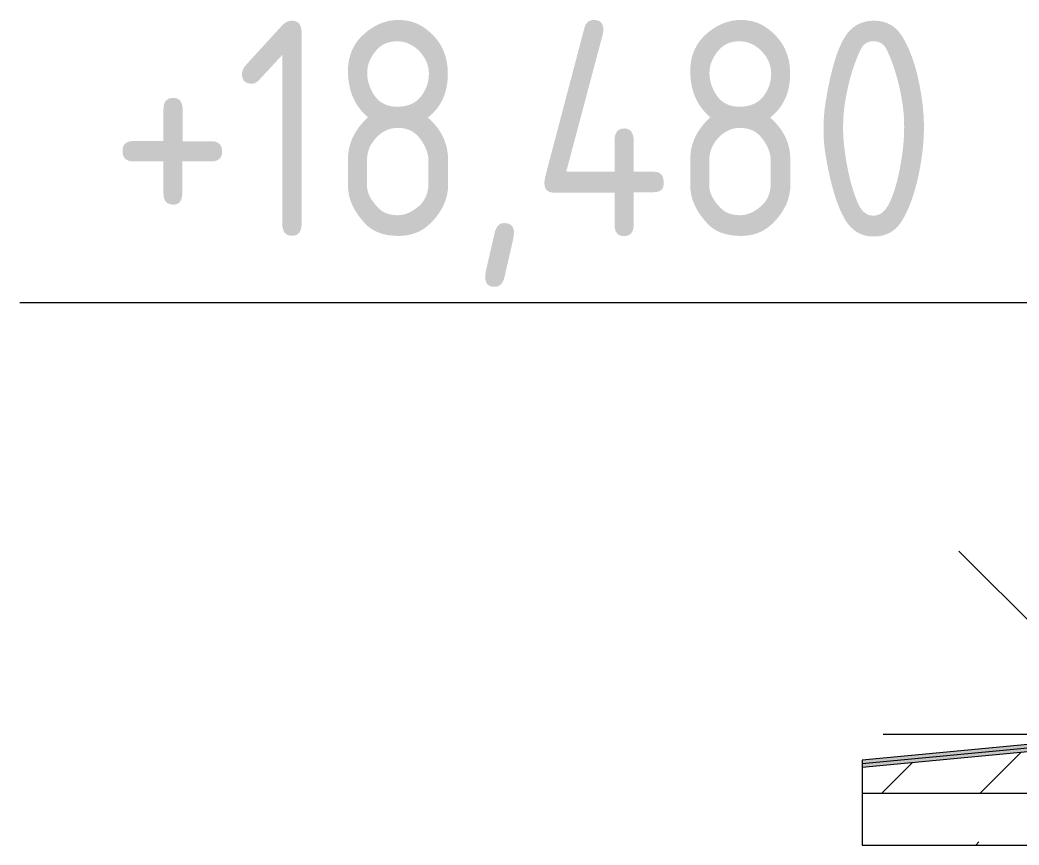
# Model space of a CAD drawing. Header units: millimetres. Extents: x -515342 to 330399, y -224905 to 507333.
# Drawn here: x 135915 to 137072, y 106383 to 107339 of the extents above; entities that cross this region are included whole.
import ezdxf

# ---------------------------------------------------------------- set-up
doc = ezdxf.new("R2010")
doc.units = ezdxf.units.MM
for name, color, linetype, lineweight in [('Аннотация', 7, 'Continuous', 0), ('Крыша', 7, 'Continuous', 0), ('Отметки', 7, 'Continuous', 0)]:
    doc.layers.add(name, color=color, linetype=linetype, lineweight=lineweight)
doc.styles.add('GOST Common_1', font='', dxfattribs={"width": 0.9, "height": 250})
doc.styles.get('GOST Common_1').set_extended_font_data('GOST Common')

# ---------------------------------------------------------------- blocks, each defined once
blk = doc.blocks.new('Высотные отметки - Стрелка вверх-5091-О_АР_П_Разрез 1-1')
at = {"layer": 'Аннотация'}
for p, q in [((-1085.5, 1260), (-2385.5, 1260)), ((-1085.5, 760), (-1297.6, 972.1)), ((-785.5, 760), (-1385.5, 760))]:
    blk.add_line(p, q, dxfattribs=at)

msp = doc.modelspace()

# ---------------------------------------------------------------- hatches: boundary and pattern name
at = {"layer": 'Крыша'}
for points in [[(136890.5296, 106477.3741), (137124.4076, 106499.5232), (137291.9001, 106499.5232), (137530.5296, 106477.3748), (137530.5296, 106481.5929), (137292.0654, 106503.726), (137124.2378, 106503.726), (136890.5296, 106481.5929)], [(136890.5296, 106473.3562), (137124.5693, 106495.5207), (137291.7426, 106495.5207), (137530.5296, 106473.3576), (137530.5296, 106477.3748), (137291.9001, 106499.5232), (137124.4076, 106499.5232), (136890.5296, 106477.3741)]]:
    msp.add_hatch(color=256, dxfattribs=at).paths.add_polyline_path(points)
h = msp.add_hatch(dxfattribs=at)
h.set_pattern_fill('FP_19', color=256, style=0, pattern_type=2)
h.set_pattern_definition([(45, (136801.12, 95610.5), (-114.0493, 114.0493), []), (45, (136915.17, 95610.5), (-114.0493, 114.0493), [201.613, -40.323, 3.353, -36.97])])
h.paths.add_polyline_path([(137530.5296, 106443.3929), (137530.5296, 106473.3576), (137291.7426, 106495.5207), (137124.5693, 106495.5207), (136890.5296, 106473.3562), (136890.5296, 106443.3929), (137519.9518, 106443.3929)])
h = msp.add_hatch(dxfattribs=at)
h.set_pattern_fill('FP_1', color=256, style=0, pattern_type=2)
h.set_pattern_definition([(45, (136801.12, 95610.5), (-224.506, 224.506), []), (45, (137025.63, 95610.5), (-224.506, 224.506), [396.875, -79.375, 3.353, -76.022])])
h.paths.add_polyline_path([(136890.5296, 106383.3929), (137530.5296, 106383.3929), (137530.5296, 106443.3929), (136890.5296, 106443.3929)])

# ---------------------------------------------------------------- linework, layer by layer
for p, q in [((137207.3063, 106511.5929), (136890.5296, 106481.5929)), ((137124.4076, 106499.5232), (136890.5296, 106477.3741)), ((137124.5693, 106495.5207), (136890.5296, 106473.3562)), ((136890.5296, 106481.5929), (136890.5296, 106473.3562)), ((136890.5296, 106473.3562), (136890.5296, 106383.3929)), ((136890.5296, 106443.3929), (137530.5296, 106443.3929)), ((136890.5296, 106383.3929), (137530.5296, 106383.3929))]:
    msp.add_line(p, q, dxfattribs=at)

# ---------------------------------------------------------------- block references
at = {"layer": 'Отметки'}
msp.add_blockref('Высотные отметки - Стрелка вверх-5091-О_АР_П_Разрез 1-1', (138300.375, 105751.5929), dxfattribs=at)

# ---------------------------------------------------------------- texts
at = {"layer": 'Отметки', "insert": (136018.3153, 107338.3), "char_height": 250, "width": 1191.744618, "attachment_point": 1, "line_spacing_factor": 1.022761, "style": 'GOST Common_1'}
msp.add_mtext('+18,480', dxfattribs=at)

doc.saveas('drawing.dxf')
